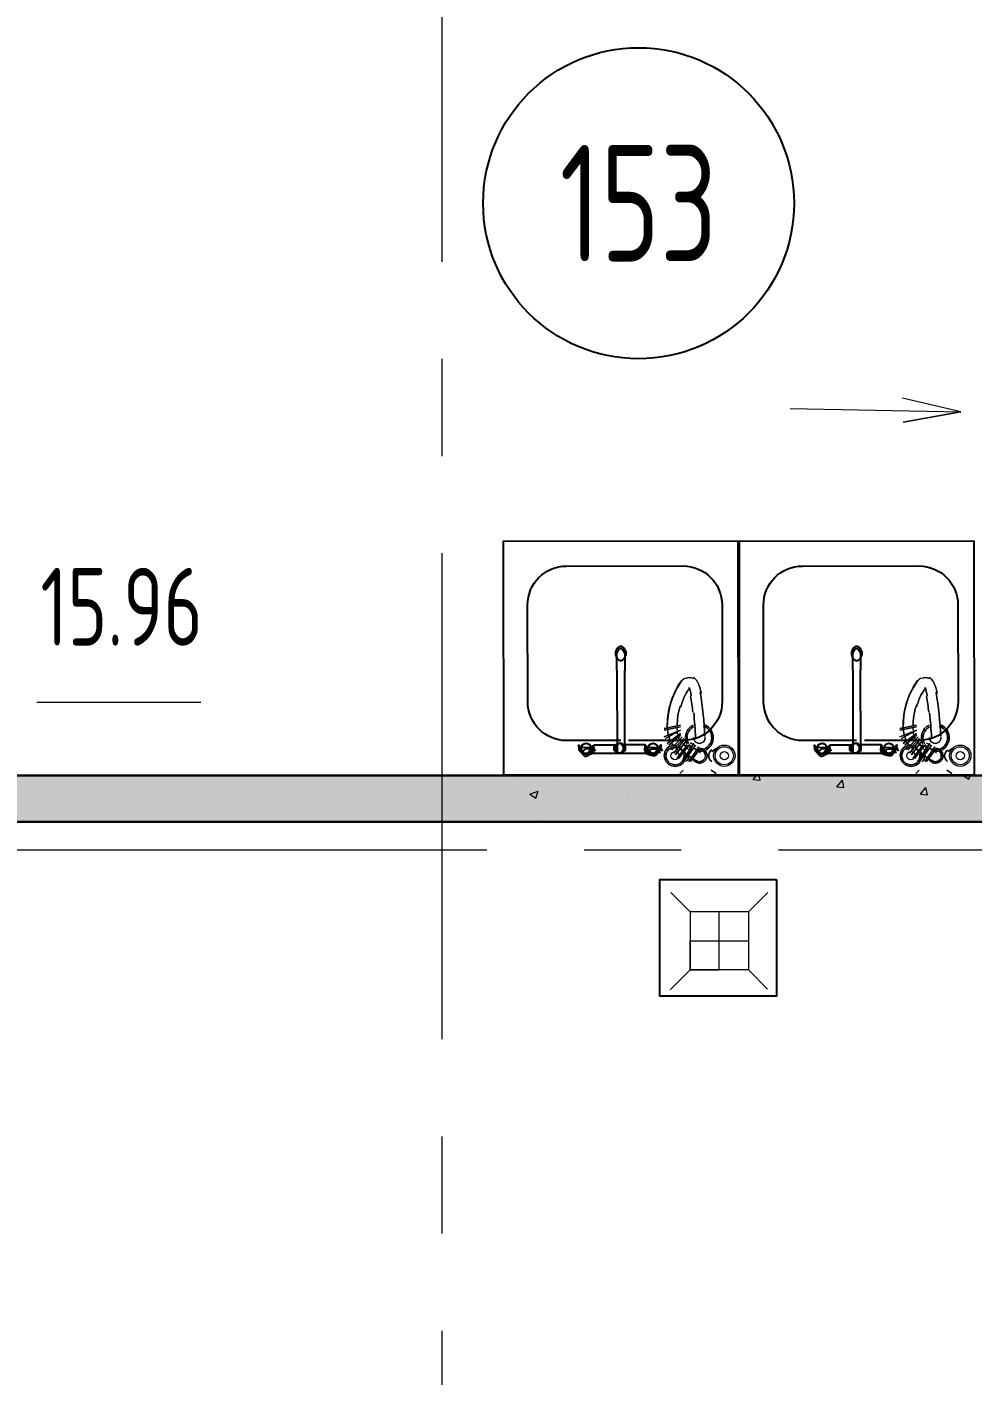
# Model space of a CAD drawing. Header units: millimetres. Extents: x -8689834 to 9419935, y 0 to 233063.
# Drawn here: x -216301 to -213869, y 114249 to 117717 of the extents above; entities that cross this region are included whole.
import ezdxf
from ezdxf import colors
from ezdxf.entities.mleader import LeaderData, LeaderLine
from ezdxf.enums import TextEntityAlignment as Align
from ezdxf.math import Vec2, Vec3

# ---------------------------------------------------------------- set-up
doc = ezdxf.new("R2010")
doc.units = ezdxf.units.MM
doc.header["$MEASUREMENT"] = 0
doc.linetypes.add('CENTER', pattern=[2, 1.25, -0.25, 0.25, -0.25])
doc.layers.get('0').update_dxf_attribs({"color": 250, "lineweight": 9})
for name, color, linetype, lineweight in [('АР_Маркер экспликации', 239, 'Continuous', 13), ('АР_Номер помещения', 1, 'Continuous', 25), ('АР_Оси', 195, 'Continuous', 9), ('АР_Отметки', 250, 'Continuous', 15), ('АР_Перегородки газоблок', 165, 'Continuous', 30), ('АР_Перегородки газоблок_Штрих', 165, 'Continuous', 5), ('АР_Помещения_площадь', 19, 'Continuous', 9), ('АР_тонкая линия', 250, 'Continuous', 0), ('ТХ_пищеблок', 30, 'Continuous', 20)]:
    doc.layers.add(name, color=color, linetype=linetype, lineweight=lineweight)
doc.layers.add('ТХ_ВК_оборуд.ТХ', color=250, linetype='Continuous')
doc.layers.add('ТХ_ВК_трапы', color=5, linetype='Continuous')
doc.styles.add('ISOCPEUR', font='isocpeur.ttf', dxfattribs={"width": 0.7})
doc.styles.get("Standard").update_dxf_attribs({"font": 'isocpeur.ttf', "width": 0.7})

# ---------------------------------------------------------------- blocks, each defined once
blk = doc.blocks.new('*U50')
at = {"layer": 'АР_Номер помещения', "color": 7}
blk.add_circle((2520.3, -1416.1), 400, dxfattribs=at)
at = {"layer": 'АР_Помещения_площадь', "color": 7}
blk.add_line((1394.2, -2700.6), (971.9, -2700.6), dxfattribs=at)
at = {"color": 7, "style": 'ISOCPEUR', "width": 0.7, "flags": 1}
blk.add_attdef('КАТЕГОРИЯ', (-499.2, -2092.2), '', height=250, dxfattribs=at)
at = {"layer": 'АР_Номер помещения', "color": 7, "style": 'ISOCPEUR', "width": 0.7}
blk.add_attdef('НОМЕР_ПОМЕЩЕНИЯ', text='', height=300, dxfattribs=at).set_placement((2520.3, -1416.1), align=Align.MIDDLE_CENTER)
at = {"layer": 'АР_Помещения_площадь', "color": 7, "lineweight": 30, "width": 0.7, "flags": 104}
blk.add_attdef('ИМЯ_ПОМЕЩЕНИЯ', text='', height=100, dxfattribs=at).set_placement((157.6, 1217.1), align=Align.MIDDLE_CENTER)
at = {"layer": 'АР_Помещения_площадь', "color": 7, "style": 'ISOCPEUR', "width": 0.7}
blk.add_attdef('ПЛОЩАДЬ_ПОМЕЩЕНИЯ', text='', height=200, dxfattribs=at).set_placement((1399.1, -2454.1), align=Align.MIDDLE_RIGHT)
blk = doc.blocks.new('Трап ТХ')
at = {"layer": 'ТХ_ВК_трапы', "color": 5, "lineweight": 0}
for p, q in [((305243.2, -196674.3), (305292.9, -196724.5)), ((305491.2, -196675.5), (305442.2, -196724.5)), ((305292.9, -196724.5), (305292.9, -196874.5)), ((305292.9, -196724.5), (305442.2, -196724.5)), ((305367.6, -196874.5), (305367.6, -196724.5)), ((305442.2, -196724.5), (305442.2, -196874.5)), ((305442.2, -196799.5), (305292.9, -196799.5)), ((305442.2, -196874.5), (305442.2, -196799.5)), ((305243.2, -196924.3), (305292.9, -196874.5)), ((305292.9, -196874.5), (305442.2, -196874.5)), ((305442.2, -196874.5), (305367.6, -196874.5)), ((305493.2, -196925.5), (305442.2, -196874.5))]:
    blk.add_line(p, q, dxfattribs=at)
blk = doc.blocks.new('A$C6f2de472')
at = {"layer": 'АР_тонкая линия', "ltscale": 100}
for p, q in [((54.6, -68.5), (54.6, -734.3)), ((54.6, -734.3), (9.6, -509.7)), ((9.6, -509.7), (54.6, -734.3)), ((54.6, -734.3), (103.6, -505.6))]:
    blk.add_line(p, q, dxfattribs=at)
blk = doc.blocks.new('_DotSmall')
at = {"color": 0, "linetype": 'ByBlock', "const_width": 0.5}
blk.add_lwpolyline([(-0.0625, 0, 1), (0.0625, 0, 1)], format="xyb", close=True, dxfattribs=at)

msp = doc.modelspace()

# ---------------------------------------------------------------- hatches: boundary and pattern name
at = {"layer": 'АР_Перегородки газоблок_Штрих', "ltscale": 100}
h = msp.add_hatch(dxfattribs=at)
h.set_pattern_fill('AR-CONC', color=256, scale=30)
h.set_pattern_definition([(50, (0, 0), (215.17805, -18.82564), [22.5, -247.5]), (355, (0, 0), (-41.6254, 225.65764), [18, -198]), (100.45144, (17.93, -1.57), (173.55265, 206.832), [19.12206, -210.34263]), (46.1842, (0, 60), (320.1724, -49.65578), [33.75, -371.25]), (96.63564, (26.68, 55.86), (280.3986, 292.23558), [28.6831, -315.51413]), (351.18416, (0, 60), (280.3986, 292.2356), [27, -297]), (21, (30, 45), (179.07212, -120.78567), [22.5, -247.5]), (326, (30, 45), (72.9946, 217.54501), [18, -198]), (71.45144, (44.92, 34.93), (252.06671, 96.75935), [19.12206, -210.34263]), (37.5, (0, 0), (3.647957, 99.868156), [0, -195.6, 0, -201, 0, -198.75]), (7.5, (0, 0), (78.92086, 118.323514), [0, -114.6, 0, -191.1, 0, -75.75]), (327.5, (-66.9, 0), (160.14673, -6.766462), [0, -75, 0, -234, 0, -310.5]), (317.5, (-96.9, 0), (174.95585, 30.031495), [0, -97.5, 0, -155.4, 0, -220.5])])
h.paths.add_polyline_path([(-212900.818, 116002.265), (-212785.354, 116002.265), (-212785.354, 116122.265), (-213020.818, 116122.265), (-213020.818, 115791.954), (-217983.915, 115791.924), (-217983.915, 115671.924), (-212900.818, 115671.954)])

# ---------------------------------------------------------------- linework, layer by layer
at = {"layer": 'АР_Оси', "linetype": 'CENTER', "ltscale": 1000}
for p, q in [((-215233.915, 134363.151), (-215233.915, 78630.803)), ((-224367.609, 115600.682), (-141189.207, 115600.682))]:
    msp.add_line(p, q, dxfattribs=at)
at = {"layer": 'АР_Перегородки газоблок', "ltscale": 100}
for p, q in [((-217983.915, 115791.924), (-213020.818, 115791.954)), ((-217983.914, 115671.924), (-212900.818, 115671.954))]:
    msp.add_line(p, q, dxfattribs=at)
at = {"layer": 'АР_Перегородки газоблок_Штрих', "color": 253, "linetype": 'Continuous', "ltscale": 100}
for p, q in [((-215039.838, 115780.537), (-215039.838, 115780.537)), ((-214964.736, 115790.425), (-214964.736, 115790.425)), ((-214936.983, 115775.994), (-214936.983, 115775.994)), ((-214515.187, 115770.187), (-214515.187, 115770.187)), ((-214448.086, 115783.412), (-214448.086, 115783.412)), ((-214432.686, 115781.373), (-214423.815, 115791.945)), ((-214432.686, 115781.373), (-214414.754, 115779.804)), ((-214414.752, 115779.807), (-214416.991, 115791.945)), ((-214287.284, 115771.68), (-214287.284, 115771.68)), ((-214217.508, 115762.547), (-214203.045, 115779.783)), ((-214199.574, 115760.981), (-214203.043, 115779.786)), ((-214173.664, 115786.638), (-214173.664, 115786.638)), ((-213971.303, 115791.609), (-213971.303, 115791.609)), ((-213892.371, 115791.948), (-213877.505, 115781.921)), ((-213877.502, 115781.921), (-213874.138, 115791.948)), ((-215006.772, 115743.28), (-214985.766, 115751.343)), ((-215006.772, 115743.28), (-214991.849, 115733.214)), ((-214991.847, 115733.214), (-214985.764, 115751.343)), ((-214755.434, 115741.714), (-214755.434, 115741.714)), ((-214690.143, 115740.155), (-214690.143, 115740.155)), ((-214603.902, 115760.919), (-214603.902, 115760.919)), ((-214551.851, 115736.849), (-214551.851, 115736.849)), ((-214362.386, 115761.792), (-214362.386, 115761.792)), ((-214217.508, 115762.547), (-214199.576, 115760.978)), ((-214002.33, 115743.722), (-213987.867, 115760.958)), ((-214002.33, 115743.722), (-213984.398, 115742.153)), ((-213990.355, 115746.366), (-213990.355, 115746.366)), ((-213984.396, 115742.155), (-213987.865, 115760.96)), ((-213875.746, 115755.294), (-213875.746, 115755.294)), ((-214050.702, 115725.263), (-214050.702, 115725.263)), ((-214990.604, 115678.909), (-214990.604, 115678.909))]:
    msp.add_line(p, q, dxfattribs=at)
at = {"layer": 'ТХ_ВК_оборуд.ТХ', "elevation": 171.074}
msp.add_lwpolyline([(-214372.416, 115523.893), (-214372.416, 115223.893), (-214672.416, 115223.893), (-214672.416, 115523.893)], close=True, dxfattribs=at)
at = {"layer": 'ТХ_пищеблок', "color": 132, "linetype": 'ByBlock', "lineweight": -2, "ltscale": 100}
for p, q in [((-214786.063, 116108.639, 0), (-214782.072, 116118.643, 0)), ((-214783.061, 116106.642, 0), (-214776.072, 116118.648, 0)), ((-214782.072, 116118.643, 0), (-214775.077, 116124.649, 0)), ((-214776.072, 116118.648, 0), (-214770.072, 116118.653, 0)), ((-214775.077, 116124.649, 0), (-214771.077, 116124.652, 0)), ((-214771.077, 116124.652, 0), (-214764.072, 116118.658, 0)), ((-214770.072, 116118.653, 0), (-214763.061, 116106.659, 0)), ((-214764.072, 116118.658, 0), (-214760.063, 116108.662, 0)), ((-214179.063, 116108.639, 0), (-214175.072, 116118.643, 0)), ((-214176.061, 116106.642, 0), (-214169.072, 116118.648, 0)), ((-214175.072, 116118.643, 0), (-214168.077, 116124.649, 0)), ((-214169.072, 116118.648, 0), (-214163.072, 116118.653, 0)), ((-214168.077, 116124.649, 0), (-214164.077, 116124.652, 0)), ((-214164.077, 116124.652, 0), (-214157.072, 116118.658, 0)), ((-214163.072, 116118.653, 0), (-214156.061, 116106.659, 0)), ((-214157.072, 116118.658, 0), (-214153.063, 116108.662, 0)), ((-214786.058, 116102.639, 0), (-214786.063, 116108.639, 0)), ((-214782.049, 116092.643, 0), (-214786.058, 116102.639, 0)), ((-214783.023, 116062.642, 0), (-214783.061, 116106.642, 0)), ((-214775.044, 116086.649, 0), (-214782.049, 116092.643, 0)), ((-214771.044, 116086.652, 0), (-214775.044, 116086.649, 0)), ((-214764.049, 116092.658, 0), (-214771.044, 116086.652, 0)), ((-214760.058, 116102.662, 0), (-214764.049, 116092.658, 0)), ((-214763.061, 116106.659, 0), (-214763.023, 116062.659, 0)), ((-214760.063, 116108.662, 0), (-214760.058, 116102.662, 0)), ((-214179.058, 116102.639, 0), (-214179.063, 116108.639, 0)), ((-214175.049, 116092.643, 0), (-214179.058, 116102.639, 0)), ((-214176.023, 116062.642, 0), (-214176.061, 116106.642, 0)), ((-214168.044, 116086.649, 0), (-214175.049, 116092.643, 0)), ((-214164.044, 116086.652, 0), (-214168.044, 116086.649, 0)), ((-214157.049, 116092.658, 0), (-214164.044, 116086.652, 0)), ((-214153.058, 116102.662, 0), (-214157.049, 116092.658, 0)), ((-214156.061, 116106.659, 0), (-214156.023, 116062.659, 0)), ((-214153.063, 116108.662, 0), (-214153.058, 116102.662, 0)), ((-214783.023, 116062.642, 0), (-214782.839, 115853.671, 0)), ((-214762.839, 115853.621, 0), (-214763.023, 116062.659, 0)), ((-214176.023, 116062.642, 0), (-214175.839, 115853.671, 0)), ((-214155.839, 115853.621, 0), (-214156.023, 116062.659, 0)), ((-214866.352, 115846.826, 0), (-214882.307, 115870.856, 0)), ((-214882.307, 115870.856, 0), (-214881.331, 115857.854, 0)), ((-214866.352, 115846.826, 0), (-214882.307, 115870.856, 0)), ((-214844.313, 115867.786, 0), (-214858.35, 115847.812, 0)), ((-214844.313, 115867.786, 0), (-214858.35, 115847.812, 0)), ((-214844.313, 115867.786, 0), (-214841.307, 115870.78, 0)), ((-214844.313, 115867.786, 0), (-214841.307, 115870.78, 0)), ((-214842.329, 115858.782, 0), (-214844.313, 115867.786, 0)), ((-214842.329, 115858.782, 0), (-214844.313, 115867.786, 0)), ((-214841.307, 115870.78, 0), (-214842.313, 115867.782, 0)), ((-214841.307, 115870.78, 0), (-214842.313, 115867.782, 0)), ((-214841.333, 115856.78, 0), (-214842.313, 115867.782, 0)), ((-214841.333, 115856.78, 0), (-214842.313, 115867.782, 0)), ((-214841.415, 115870.457, 0), (-214786.299, 115870.505, 0)), ((-214782.302, 115873.67, 0), (-214791.315, 115866.687, 0)), ((-214782.302, 115873.67, 0), (-214791.315, 115866.687, 0)), ((-214781.302, 115873.669, 0), (-214788.315, 115866.682, 0)), ((-214781.302, 115873.669, 0), (-214788.315, 115866.682, 0)), ((-214786.389, 115864.456, 0), (-214779.37, 115873.649, 0)), ((-214770.302, 115873.648, 0), (-214782.302, 115873.67, 0)), ((-214770.302, 115873.648, 0), (-214782.302, 115873.67, 0)), ((-214766.335, 115864.474, 0), (-214773.37, 115873.654, 0)), ((-214764.315, 115866.637, 0), (-214771.302, 115873.65, 0)), ((-214764.315, 115866.637, 0), (-214771.302, 115873.65, 0)), ((-214761.315, 115866.632, 0), (-214770.302, 115873.648, 0)), ((-214761.315, 115866.632, 0), (-214770.302, 115873.648, 0)), ((-214711.182, 115870.571, 0), (-214766.299, 115870.523, 0)), ((-214711.291, 115870.894, 0), (-214710.28, 115867.898, 0)), ((-214708.28, 115867.905, 0), (-214711.291, 115870.894, 0)), ((-214711.291, 115870.894, 0), (-214710.28, 115867.898, 0)), ((-214708.28, 115867.905, 0), (-214711.291, 115870.894, 0)), ((-214711.241, 115856.894, 0), (-214710.28, 115867.898, 0)), ((-214711.241, 115856.894, 0), (-214710.28, 115867.898, 0)), ((-214710.248, 115858.898, 0), (-214708.28, 115867.905, 0)), ((-214710.248, 115858.898, 0), (-214708.28, 115867.905, 0)), ((-214708.28, 115867.905, 0), (-214694.208, 115847.956, 0)), ((-214708.28, 115867.905, 0), (-214694.208, 115847.956, 0)), ((-214686.205, 115846.985, 0), (-214670.292, 115871.042, 0)), ((-214686.205, 115846.985, 0), (-214670.292, 115871.042, 0)), ((-214675.241, 115857.025, 0), (-214675.277, 115867.024, 0)), ((-214675.241, 115857.025, 0), (-214675.277, 115867.024, 0)), ((-214670.292, 115871.042, 0), (-214671.245, 115858.039, 0)), ((-214259.352, 115846.826, 0), (-214275.307, 115870.856, 0)), ((-214275.307, 115870.856, 0), (-214274.331, 115857.854, 0)), ((-214259.352, 115846.826, 0), (-214275.307, 115870.856, 0)), ((-214237.313, 115867.786, 0), (-214251.35, 115847.812, 0)), ((-214237.313, 115867.786, 0), (-214251.35, 115847.812, 0)), ((-214237.313, 115867.786, 0), (-214234.307, 115870.78, 0)), ((-214237.313, 115867.786, 0), (-214234.307, 115870.78, 0)), ((-214235.329, 115858.782, 0), (-214237.313, 115867.786, 0)), ((-214235.329, 115858.782, 0), (-214237.313, 115867.786, 0)), ((-214234.307, 115870.78, 0), (-214235.313, 115867.782, 0)), ((-214234.307, 115870.78, 0), (-214235.313, 115867.782, 0)), ((-214234.333, 115856.78, 0), (-214235.313, 115867.782, 0)), ((-214234.333, 115856.78, 0), (-214235.313, 115867.782, 0)), ((-214234.415, 115870.457, 0), (-214179.299, 115870.505, 0)), ((-214175.302, 115873.67, 0), (-214184.315, 115866.687, 0)), ((-214175.302, 115873.67, 0), (-214184.315, 115866.687, 0)), ((-214174.302, 115873.669, 0), (-214181.315, 115866.682, 0)), ((-214174.302, 115873.669, 0), (-214181.315, 115866.682, 0)), ((-214179.389, 115864.456, 0), (-214172.37, 115873.649, 0)), ((-214163.302, 115873.648, 0), (-214175.302, 115873.67, 0)), ((-214163.302, 115873.648, 0), (-214175.302, 115873.67, 0)), ((-214159.335, 115864.474, 0), (-214166.37, 115873.654, 0)), ((-214157.315, 115866.637, 0), (-214164.302, 115873.65, 0)), ((-214157.315, 115866.637, 0), (-214164.302, 115873.65, 0)), ((-214154.315, 115866.632, 0), (-214163.302, 115873.648, 0)), ((-214154.315, 115866.632, 0), (-214163.302, 115873.648, 0)), ((-214104.182, 115870.571, 0), (-214159.299, 115870.523, 0)), ((-214104.291, 115870.894, 0), (-214103.28, 115867.898, 0)), ((-214101.28, 115867.905, 0), (-214104.291, 115870.894, 0)), ((-214104.291, 115870.894, 0), (-214103.28, 115867.898, 0)), ((-214101.28, 115867.905, 0), (-214104.291, 115870.894, 0)), ((-214104.241, 115856.894, 0), (-214103.28, 115867.898, 0)), ((-214104.241, 115856.894, 0), (-214103.28, 115867.898, 0)), ((-214103.248, 115858.898, 0), (-214101.28, 115867.905, 0)), ((-214103.248, 115858.898, 0), (-214101.28, 115867.905, 0)), ((-214101.28, 115867.905, 0), (-214087.208, 115847.956, 0)), ((-214101.28, 115867.905, 0), (-214087.208, 115847.956, 0)), ((-214079.205, 115846.985, 0), (-214063.292, 115871.042, 0)), ((-214079.205, 115846.985, 0), (-214063.292, 115871.042, 0)), ((-214068.241, 115857.025, 0), (-214068.277, 115867.024, 0)), ((-214068.241, 115857.025, 0), (-214068.277, 115867.024, 0)), ((-214063.292, 115871.042, 0), (-214064.245, 115858.039, 0)), ((-214870.355, 115844.834, 0), (-214881.331, 115857.854, 0)), ((-214870.355, 115844.834, 0), (-214881.331, 115857.854, 0)), ((-214875.83, 115862.949, 0), (-214878.847, 115853.954, 0)), ((-214875.83, 115862.949, 0), (-214878.847, 115853.954, 0)), ((-214877.333, 115856.847, 0), (-214877.315, 115866.847, 0)), ((-214877.333, 115856.847, 0), (-214877.315, 115866.847, 0)), ((-214877.333, 115856.847, 0), (-214867.35, 115847.828, 0)), ((-214877.333, 115856.847, 0), (-214867.35, 115847.828, 0)), ((-214845.828, 115863.893, 0), (-214875.83, 115862.949, 0)), ((-214845.828, 115863.893, 0), (-214875.83, 115862.949, 0)), ((-214863.836, 115859.926, 0), (-214873.854, 115849.945, 0)), ((-214863.836, 115859.926, 0), (-214873.854, 115849.945, 0)), ((-214870.355, 115844.834, 0), (-214868.35, 115847.83, 0)), ((-214870.355, 115844.834, 0), (-214868.35, 115847.83, 0)), ((-214870.355, 115844.834, 0), (-214865.363, 115840.825, 0)), ((-214870.355, 115844.834, 0), (-214865.363, 115840.825, 0)), ((-214868.35, 115847.83, 0), (-214866.352, 115846.826, 0)), ((-214868.35, 115847.83, 0), (-214866.352, 115846.826, 0)), ((-214867.35, 115847.828, 0), (-214855.35, 115847.806, 0)), ((-214867.35, 115847.828, 0), (-214855.35, 115847.806, 0)), ((-214859.354, 115845.813, 0), (-214866.352, 115846.826, 0)), ((-214859.354, 115845.813, 0), (-214866.352, 115846.826, 0)), ((-214865.363, 115840.825, 0), (-214856.357, 115843.808, 0)), ((-214865.363, 115840.825, 0), (-214856.357, 115843.808, 0)), ((-214851.836, 115859.904, 0), (-214863.836, 115859.926, 0)), ((-214851.836, 115859.904, 0), (-214863.836, 115859.926, 0)), ((-214859.354, 115845.813, 0), (-214858.35, 115847.812, 0)), ((-214859.354, 115845.813, 0), (-214858.35, 115847.812, 0)), ((-214858.35, 115847.812, 0), (-214847.346, 115849.791, 0)), ((-214858.35, 115847.812, 0), (-214847.346, 115849.791, 0)), ((-214845.35, 115847.787, 0), (-214856.357, 115843.808, 0)), ((-214845.35, 115847.787, 0), (-214856.357, 115843.808, 0)), ((-214855.35, 115847.806, 0), (-214845.333, 115856.787, 0)), ((-214855.35, 115847.806, 0), (-214845.333, 115856.787, 0)), ((-214841.854, 115849.885, 0), (-214851.836, 115859.904, 0)), ((-214841.854, 115849.885, 0), (-214851.836, 115859.904, 0)), ((-214847.346, 115849.791, 0), (-214842.329, 115858.782, 0)), ((-214847.346, 115849.791, 0), (-214842.329, 115858.782, 0)), ((-214837.847, 115853.878, 0), (-214845.828, 115863.893, 0)), ((-214837.847, 115853.878, 0), (-214845.828, 115863.893, 0)), ((-214845.35, 115847.787, 0), (-214841.333, 115856.78, 0)), ((-214845.35, 115847.787, 0), (-214841.333, 115856.78, 0)), ((-214707.208, 115847.909, 0), (-214845.35, 115847.787, 0)), ((-214845.333, 115856.787, 0), (-214845.315, 115866.787, 0)), ((-214845.333, 115856.787, 0), (-214845.315, 115866.787, 0)), ((-214791.315, 115866.687, 0), (-214791.333, 115856.687, 0)), ((-214791.315, 115866.687, 0), (-214791.333, 115856.687, 0)), ((-214791.333, 115856.687, 0), (-214782.346, 115849.671, 0)), ((-214791.333, 115856.687, 0), (-214782.346, 115849.671, 0)), ((-214788.315, 115866.682, 0), (-214788.335, 115855.682, 0)), ((-214788.315, 115866.682, 0), (-214788.335, 115855.682, 0)), ((-214788.335, 115855.682, 0), (-214781.348, 115848.669, 0)), ((-214788.335, 115855.682, 0), (-214781.348, 115848.669, 0)), ((-214786.384, 115858.623, 0), (-214786.389, 115864.456, 0)), ((-214786.33, 115858.678, 0), (-214779.348, 115848.665, 0)), ((-214786.33, 115858.678, 0), (-214779.348, 115848.665, 0)), ((-214782.346, 115849.671, 0), (-214770.346, 115849.648, 0)), ((-214782.346, 115849.671, 0), (-214770.346, 115849.648, 0)), ((-214781.348, 115848.669, 0), (-214771.348, 115848.65, 0)), ((-214781.348, 115848.669, 0), (-214771.348, 115848.65, 0)), ((-214773.348, 115848.654, 0), (-214766.33, 115858.641, 0)), ((-214773.348, 115848.654, 0), (-214766.33, 115858.641, 0)), ((-214771.348, 115848.65, 0), (-214764.335, 115855.637, 0)), ((-214771.348, 115848.65, 0), (-214764.335, 115855.637, 0)), ((-214770.346, 115849.648, 0), (-214761.333, 115856.632, 0)), ((-214770.346, 115849.648, 0), (-214761.333, 115856.632, 0)), ((-214766.33, 115858.641, 0), (-214766.335, 115864.474, 0)), ((-214764.335, 115855.637, 0), (-214764.315, 115866.637, 0)), ((-214764.335, 115855.637, 0), (-214764.315, 115866.637, 0)), ((-214761.333, 115856.632, 0), (-214761.315, 115866.632, 0)), ((-214761.333, 115856.632, 0), (-214761.315, 115866.632, 0)), ((-214707.208, 115847.909, 0), (-214711.241, 115856.894, 0)), ((-214707.208, 115847.909, 0), (-214711.241, 115856.894, 0)), ((-214705.215, 115849.916, 0), (-214710.248, 115858.898, 0)), ((-214705.215, 115849.916, 0), (-214710.248, 115858.898, 0)), ((-214707.831, 115853.992, 0), (-214699.867, 115864.021, 0)), ((-214707.831, 115853.992, 0), (-214699.867, 115864.021, 0)), ((-214707.241, 115856.909, 0), (-214707.277, 115866.909, 0)), ((-214707.241, 115856.909, 0), (-214707.277, 115866.909, 0)), ((-214697.208, 115847.945, 0), (-214707.241, 115856.909, 0)), ((-214697.208, 115847.945, 0), (-214707.241, 115856.909, 0)), ((-214707.208, 115847.909, 0), (-214696.194, 115843.949, 0)), ((-214707.208, 115847.909, 0), (-214696.194, 115843.949, 0)), ((-214694.208, 115847.956, 0), (-214705.215, 115849.916, 0)), ((-214694.208, 115847.956, 0), (-214705.215, 115849.916, 0)), ((-214703.817, 115850.007, 0), (-214693.853, 115860.043, 0)), ((-214703.817, 115850.007, 0), (-214693.853, 115860.043, 0)), ((-214699.867, 115864.021, 0), (-214669.864, 115863.13, 0)), ((-214699.867, 115864.021, 0), (-214669.864, 115863.13, 0)), ((-214685.208, 115847.988, 0), (-214697.208, 115847.945, 0)), ((-214685.208, 115847.988, 0), (-214697.208, 115847.945, 0)), ((-214687.183, 115840.981, 0), (-214696.194, 115843.949, 0)), ((-214687.183, 115840.981, 0), (-214696.194, 115843.949, 0)), ((-214693.201, 115845.96, 0), (-214694.208, 115847.956, 0)), ((-214693.201, 115845.96, 0), (-214694.208, 115847.956, 0)), ((-214693.853, 115860.043, 0), (-214681.853, 115860.086, 0)), ((-214693.853, 115860.043, 0), (-214681.853, 115860.086, 0)), ((-214693.201, 115845.96, 0), (-214686.205, 115846.985, 0)), ((-214693.201, 115845.96, 0), (-214686.205, 115846.985, 0)), ((-214682.197, 115844.999, 0), (-214687.183, 115840.981, 0)), ((-214682.197, 115844.999, 0), (-214687.183, 115840.981, 0)), ((-214684.208, 115847.992, 0), (-214686.205, 115846.985, 0)), ((-214684.208, 115847.992, 0), (-214686.205, 115846.985, 0)), ((-214675.241, 115857.025, 0), (-214685.208, 115847.988, 0)), ((-214675.241, 115857.025, 0), (-214685.208, 115847.988, 0)), ((-214682.197, 115844.999, 0), (-214684.208, 115847.992, 0)), ((-214682.197, 115844.999, 0), (-214684.208, 115847.992, 0)), ((-214682.197, 115844.999, 0), (-214671.245, 115858.039, 0)), ((-214682.197, 115844.999, 0), (-214671.245, 115858.039, 0)), ((-214681.853, 115860.086, 0), (-214671.817, 115850.123, 0)), ((-214681.853, 115860.086, 0), (-214671.817, 115850.123, 0)), ((-214669.864, 115863.13, 0), (-214666.831, 115854.141, 0)), ((-214669.864, 115863.13, 0), (-214666.831, 115854.141, 0)), ((-214263.355, 115844.834, 0), (-214274.331, 115857.854, 0)), ((-214263.355, 115844.834, 0), (-214274.331, 115857.854, 0)), ((-214268.83, 115862.949, 0), (-214271.847, 115853.954, 0)), ((-214268.83, 115862.949, 0), (-214271.847, 115853.954, 0)), ((-214270.333, 115856.847, 0), (-214270.315, 115866.847, 0)), ((-214270.333, 115856.847, 0), (-214270.315, 115866.847, 0)), ((-214270.333, 115856.847, 0), (-214260.35, 115847.828, 0)), ((-214270.333, 115856.847, 0), (-214260.35, 115847.828, 0)), ((-214238.828, 115863.893, 0), (-214268.83, 115862.949, 0)), ((-214238.828, 115863.893, 0), (-214268.83, 115862.949, 0)), ((-214256.836, 115859.926, 0), (-214266.854, 115849.945, 0)), ((-214256.836, 115859.926, 0), (-214266.854, 115849.945, 0)), ((-214263.355, 115844.834, 0), (-214261.35, 115847.83, 0)), ((-214263.355, 115844.834, 0), (-214261.35, 115847.83, 0)), ((-214263.355, 115844.834, 0), (-214258.363, 115840.825, 0)), ((-214263.355, 115844.834, 0), (-214258.363, 115840.825, 0)), ((-214261.35, 115847.83, 0), (-214259.352, 115846.826, 0)), ((-214261.35, 115847.83, 0), (-214259.352, 115846.826, 0)), ((-214260.35, 115847.828, 0), (-214248.35, 115847.806, 0)), ((-214260.35, 115847.828, 0), (-214248.35, 115847.806, 0)), ((-214252.354, 115845.813, 0), (-214259.352, 115846.826, 0)), ((-214252.354, 115845.813, 0), (-214259.352, 115846.826, 0)), ((-214258.363, 115840.825, 0), (-214249.357, 115843.808, 0)), ((-214258.363, 115840.825, 0), (-214249.357, 115843.808, 0)), ((-214244.836, 115859.904, 0), (-214256.836, 115859.926, 0)), ((-214244.836, 115859.904, 0), (-214256.836, 115859.926, 0)), ((-214252.354, 115845.813, 0), (-214251.35, 115847.812, 0)), ((-214252.354, 115845.813, 0), (-214251.35, 115847.812, 0)), ((-214251.35, 115847.812, 0), (-214240.346, 115849.791, 0)), ((-214251.35, 115847.812, 0), (-214240.346, 115849.791, 0)), ((-214238.35, 115847.787, 0), (-214249.357, 115843.808, 0)), ((-214238.35, 115847.787, 0), (-214249.357, 115843.808, 0)), ((-214248.35, 115847.806, 0), (-214238.333, 115856.787, 0)), ((-214248.35, 115847.806, 0), (-214238.333, 115856.787, 0)), ((-214234.854, 115849.885, 0), (-214244.836, 115859.904, 0)), ((-214234.854, 115849.885, 0), (-214244.836, 115859.904, 0)), ((-214240.346, 115849.791, 0), (-214235.329, 115858.782, 0)), ((-214240.346, 115849.791, 0), (-214235.329, 115858.782, 0)), ((-214230.847, 115853.878, 0), (-214238.828, 115863.893, 0)), ((-214230.847, 115853.878, 0), (-214238.828, 115863.893, 0)), ((-214238.35, 115847.787, 0), (-214234.333, 115856.78, 0)), ((-214238.35, 115847.787, 0), (-214234.333, 115856.78, 0)), ((-214100.208, 115847.909, 0), (-214238.35, 115847.787, 0)), ((-214238.333, 115856.787, 0), (-214238.315, 115866.787, 0)), ((-214238.333, 115856.787, 0), (-214238.315, 115866.787, 0)), ((-214184.315, 115866.687, 0), (-214184.333, 115856.687, 0)), ((-214184.315, 115866.687, 0), (-214184.333, 115856.687, 0)), ((-214184.333, 115856.687, 0), (-214175.346, 115849.671, 0)), ((-214184.333, 115856.687, 0), (-214175.346, 115849.671, 0)), ((-214181.315, 115866.682, 0), (-214181.335, 115855.682, 0)), ((-214181.315, 115866.682, 0), (-214181.335, 115855.682, 0)), ((-214181.335, 115855.682, 0), (-214174.348, 115848.669, 0)), ((-214181.335, 115855.682, 0), (-214174.348, 115848.669, 0)), ((-214179.384, 115858.623, 0), (-214179.389, 115864.456, 0)), ((-214179.33, 115858.678, 0), (-214172.348, 115848.665, 0)), ((-214179.33, 115858.678, 0), (-214172.348, 115848.665, 0)), ((-214175.346, 115849.671, 0), (-214163.346, 115849.648, 0)), ((-214175.346, 115849.671, 0), (-214163.346, 115849.648, 0)), ((-214174.348, 115848.669, 0), (-214164.348, 115848.65, 0)), ((-214174.348, 115848.669, 0), (-214164.348, 115848.65, 0)), ((-214166.348, 115848.654, 0), (-214159.33, 115858.641, 0)), ((-214166.348, 115848.654, 0), (-214159.33, 115858.641, 0)), ((-214164.348, 115848.65, 0), (-214157.335, 115855.637, 0)), ((-214164.348, 115848.65, 0), (-214157.335, 115855.637, 0)), ((-214163.346, 115849.648, 0), (-214154.333, 115856.632, 0)), ((-214163.346, 115849.648, 0), (-214154.333, 115856.632, 0)), ((-214159.33, 115858.641, 0), (-214159.335, 115864.474, 0)), ((-214157.335, 115855.637, 0), (-214157.315, 115866.637, 0)), ((-214157.335, 115855.637, 0), (-214157.315, 115866.637, 0)), ((-214154.333, 115856.632, 0), (-214154.315, 115866.632, 0)), ((-214154.333, 115856.632, 0), (-214154.315, 115866.632, 0)), ((-214100.208, 115847.909, 0), (-214104.241, 115856.894, 0)), ((-214100.208, 115847.909, 0), (-214104.241, 115856.894, 0)), ((-214098.215, 115849.916, 0), (-214103.248, 115858.898, 0)), ((-214098.215, 115849.916, 0), (-214103.248, 115858.898, 0)), ((-214100.831, 115853.992, 0), (-214092.867, 115864.021, 0)), ((-214100.831, 115853.992, 0), (-214092.867, 115864.021, 0)), ((-214100.241, 115856.909, 0), (-214100.277, 115866.909, 0)), ((-214100.241, 115856.909, 0), (-214100.277, 115866.909, 0)), ((-214090.208, 115847.945, 0), (-214100.241, 115856.909, 0)), ((-214090.208, 115847.945, 0), (-214100.241, 115856.909, 0)), ((-214100.208, 115847.909, 0), (-214089.194, 115843.949, 0)), ((-214100.208, 115847.909, 0), (-214089.194, 115843.949, 0)), ((-214087.208, 115847.956, 0), (-214098.215, 115849.916, 0)), ((-214087.208, 115847.956, 0), (-214098.215, 115849.916, 0)), ((-214096.817, 115850.007, 0), (-214086.853, 115860.043, 0)), ((-214096.817, 115850.007, 0), (-214086.853, 115860.043, 0)), ((-214092.867, 115864.021, 0), (-214062.864, 115863.13, 0)), ((-214092.867, 115864.021, 0), (-214062.864, 115863.13, 0)), ((-214078.208, 115847.988, 0), (-214090.208, 115847.945, 0)), ((-214078.208, 115847.988, 0), (-214090.208, 115847.945, 0)), ((-214080.183, 115840.981, 0), (-214089.194, 115843.949, 0)), ((-214080.183, 115840.981, 0), (-214089.194, 115843.949, 0)), ((-214086.201, 115845.96, 0), (-214087.208, 115847.956, 0)), ((-214086.201, 115845.96, 0), (-214087.208, 115847.956, 0)), ((-214086.853, 115860.043, 0), (-214074.853, 115860.086, 0)), ((-214086.853, 115860.043, 0), (-214074.853, 115860.086, 0)), ((-214086.201, 115845.96, 0), (-214079.205, 115846.985, 0)), ((-214086.201, 115845.96, 0), (-214079.205, 115846.985, 0)), ((-214075.197, 115844.999, 0), (-214080.183, 115840.981, 0)), ((-214075.197, 115844.999, 0), (-214080.183, 115840.981, 0)), ((-214077.208, 115847.992, 0), (-214079.205, 115846.985, 0)), ((-214077.208, 115847.992, 0), (-214079.205, 115846.985, 0)), ((-214068.241, 115857.025, 0), (-214078.208, 115847.988, 0)), ((-214068.241, 115857.025, 0), (-214078.208, 115847.988, 0)), ((-214075.197, 115844.999, 0), (-214077.208, 115847.992, 0)), ((-214075.197, 115844.999, 0), (-214077.208, 115847.992, 0)), ((-214075.197, 115844.999, 0), (-214064.245, 115858.039, 0)), ((-214075.197, 115844.999, 0), (-214064.245, 115858.039, 0)), ((-214074.853, 115860.086, 0), (-214064.817, 115850.123, 0)), ((-214074.853, 115860.086, 0), (-214064.817, 115850.123, 0)), ((-214062.864, 115863.13, 0), (-214059.831, 115854.141, 0)), ((-214062.864, 115863.13, 0), (-214059.831, 115854.141, 0))]:
    msp.add_line(p, q, dxfattribs=at)
at = {"layer": 'ТХ_пищеблок', "color": 132, "linetype": 'ByBlock', "lineweight": -2, "ltscale": 100, "elevation": 0}
for points in [[(-215075.293, 115793.561), (-214470.293, 115794.093), (-214470.821, 116394.092), (-215075.821, 116393.561), (-215075.293, 115793.561)], [(-214468.293, 115793.561), (-213863.293, 115794.093), (-213863.821, 116394.092), (-214468.821, 116393.561), (-214468.293, 115793.561)]]:
    msp.add_lwpolyline(points, dxfattribs=at)
for points in [[(-214773.373, 115881.555), (-214912.57, 115881.432, -0.41421356), (-215012.658, 115981.344), (-215012.877, 116230.162, -0.41421356), (-214912.965, 116330.25), (-214612.712, 116330.514, -0.41421356), (-214512.624, 116230.602), (-214512.405, 115981.784, -0.41421356), (-214612.317, 115881.696), (-214753.373, 115881.572)], [(-214166.373, 115881.555), (-214305.57, 115881.432, -0.41421356), (-214405.658, 115981.344), (-214405.877, 116230.162, -0.41421356), (-214305.965, 116330.25), (-214005.712, 116330.514, -0.41421356), (-213905.624, 116230.602), (-213905.405, 115981.784, -0.41421356), (-214005.317, 115881.696), (-214146.373, 115881.572)]]:
    msp.add_lwpolyline(points, format="xyb", dxfattribs=at)
at = {"layer": 'ТХ_пищеблок', "color": 132, "lineweight": 0, "elevation": 0}
for points in [[(-214619.724, 116032.032, -0.09840242), (-214607.902, 116042.335, 0.09840242), (-214619.173, 116030.938, 0.15388515), (-214653.462, 115915.063, -0.15388515), (-214619.724, 116032.032)], [(-214012.724, 116032.032, -0.09840242), (-214000.902, 116042.335, 0.09840242), (-214012.173, 116030.938, 0.15388515), (-214046.462, 115915.063, -0.15388515), (-214012.724, 116032.032)], [(-214579.598, 115829.697, -0.01635872), (-214599.218, 115842.653, 0.01635872), (-214578.248, 115829.981, 1.00010927), (-214562.187, 115854.856, -1.00010927), (-214579.598, 115829.697)], [(-213972.598, 115829.697, -0.01635872), (-213992.218, 115842.653, 0.01635872), (-213971.248, 115829.981, 1.00010927), (-213955.187, 115854.856, -1.00010927), (-213972.598, 115829.697)]]:
    msp.add_lwpolyline(points, format="xyb", dxfattribs=at)
for points in [[(-214586.969, 116040.942, 0.2632025), (-214605.717, 116040.976, -0.2632025)], [(-214576.647, 116033.661, 0.12844582), (-214586.303, 116043.647, -0.12844582)], [(-213979.969, 116040.942, 0.2632025), (-213998.717, 116040.976, -0.2632025)], [(-213969.647, 116033.661, 0.12844582), (-213979.303, 116043.647, -0.12844582)], [(-214598.105, 116014.126, 0.08656164), (-214619.045, 115968.544, -0.08656164)], [(-214591.647, 115996.833, 0.04864184), (-214597.402, 116017.837, -0.04864184)], [(-214566.159, 116003.615, 0.07679291), (-214575.933, 116032.328, -0.07679291)], [(-214557.042, 115891.512, 0.03015253), (-214568.852, 116005.91, -0.03015253)], [(-213991.105, 116014.126, 0.08656164), (-214012.045, 115968.544, -0.08656164)], [(-213984.647, 115996.833, 0.04864184), (-213990.402, 116017.837, -0.04864184)], [(-213959.159, 116003.615, 0.07679291), (-213968.933, 116032.328, -0.07679291)], [(-213950.042, 115891.512, 0.03015253), (-213961.852, 116005.91, -0.03015253)], [(-214587.809, 115954.256, 0.02168797), (-214593.453, 115995.946, -0.02168797)], [(-213980.809, 115954.256, 0.02168797), (-213986.453, 115995.946, -0.02168797)], [(-214620.552, 115969.563, 0.07349664), (-214628.109, 115918.793, -0.07349664)], [(-214580.583, 115888.989, 0.00853105), (-214585.437, 115952.596, -0.00853105)], [(-214013.552, 115969.563, 0.07349664), (-214021.109, 115918.793, -0.07349664)], [(-213973.583, 115888.989, 0.00853105), (-213978.437, 115952.596, -0.00853105)], [(-214653.329, 115913.107, 0.04370781), (-214650.993, 115897.426, -0.04370781)], [(-214587.028, 115921.179, 0.42310274), (-214602.675, 115872.009, -0.42310274)], [(-214585.82, 115917.043, 0.41377937), (-214599.065, 115874.202, -0.41377937)], [(-214587.857, 115862.11, 1.10870739), (-214559.974, 115918.767, -1.10870739)], [(-214576.959, 115853.523, 0.92184374), (-214559.35, 115923.008, -0.92184374)], [(-214046.329, 115913.107, 0.04370781), (-214043.993, 115897.426, -0.04370781)], [(-213980.028, 115921.179, 0.42310274), (-213995.675, 115872.009, -0.42310274)], [(-213978.82, 115917.043, 0.41377937), (-213992.065, 115874.202, -0.41377937)], [(-213980.857, 115862.11, 1.10870739), (-213952.974, 115918.767, -1.10870739)], [(-213969.959, 115853.523, 0.92184374), (-213952.35, 115923.008, -0.92184374)], [(-214632.537, 115869.902, 3.34951428), (-214608.028, 115852.333, -3.34951428)], [(-214650.026, 115893.723, 0.0388219), (-214645.151, 115880.551, -0.0388219)], [(-214643.454, 115877.061, 0.03044554), (-214637.86, 115867.617, -0.03044554)], [(-214627.613, 115871.493, 0.02007072), (-214620.458, 115864.419, -0.02007072)], [(-214600.417, 115868.317, 0.07123573), (-214593.425, 115860.882, -0.07123573)], [(-214597.331, 115871.295, 0.07580068), (-214590.871, 115864.255, -0.07580068)], [(-214593.66, 115875.487, 0.07149662), (-214584.298, 115871.301, -0.07149662)], [(-214585.797, 115888.989, 1.00004927), (-214556.178, 115888.989, -1.00004927)], [(-214025.537, 115869.902, 3.34951428), (-214001.028, 115852.333, -3.34951428)], [(-214043.026, 115893.723, 0.0388219), (-214038.151, 115880.551, -0.0388219)], [(-214036.454, 115877.061, 0.03044554), (-214030.86, 115867.617, -0.03044554)], [(-214020.613, 115871.493, 0.02007072), (-214013.458, 115864.419, -0.02007072)], [(-213993.417, 115868.317, 0.07123573), (-213986.425, 115860.882, -0.07123573)], [(-213990.331, 115871.295, 0.07580068), (-213983.871, 115864.255, -0.07580068)], [(-213986.66, 115875.487, 0.07149662), (-213977.298, 115871.301, -0.07149662)], [(-213978.797, 115888.989, 1.00004927), (-213949.178, 115888.989, -1.00004927)], [(-214636.242, 115865.554, 2.57340025), (-214610.868, 115847.013, -2.57340025)], [(-214633.277, 115865.562, 0.02104874), (-214626.684, 115857.387, -0.02104874)], [(-214621.438, 115862.212, 0.12112211), (-214632.006, 115865.635, -0.12112211)], [(-214620.409, 115858.89, 0.00686651), (-214612.988, 115852.915, -0.00686651)], [(-214612.314, 115851.637, 0.11157132), (-214618.346, 115859.924, -0.11157132)], [(-214609.979, 115850.584, 0.00687827), (-214602.282, 115844.851, -0.00687827)], [(-214605.407, 115827.137, 0.23260256), (-214597.72, 115842.082, -0.23260256)], [(-214589.152, 115840.426, 0.03991135), (-214588.598, 115837.455, -0.03991135)], [(-214588.014, 115835.656, 1.87914847), (-214569.798, 115861.451, -1.87914847)], [(-214587.101, 115833.623, 1.63957321), (-214567.569, 115861.289, -1.63957321)], [(-214539.257, 115857.709, 0.50296208), (-214539.257, 115827.145, -0.50296208)], [(-214029.242, 115865.554, 2.57340025), (-214003.868, 115847.013, -2.57340025)], [(-214026.277, 115865.562, 0.02104874), (-214019.684, 115857.387, -0.02104874)], [(-214014.438, 115862.212, 0.12112211), (-214025.006, 115865.635, -0.12112211)], [(-214013.409, 115858.89, 0.00686651), (-214005.988, 115852.915, -0.00686651)], [(-214005.314, 115851.637, 0.11157132), (-214011.346, 115859.924, -0.11157132)], [(-214002.979, 115850.584, 0.00687827), (-213995.282, 115844.851, -0.00687827)], [(-213998.407, 115827.137, 0.23260256), (-213990.72, 115842.082, -0.23260256)], [(-213982.152, 115840.426, 0.03991135), (-213981.598, 115837.455, -0.03991135)], [(-213981.014, 115835.656, 1.87914847), (-213962.798, 115861.451, -1.87914847)], [(-213980.101, 115833.623, 1.63957321), (-213960.569, 115861.289, -1.63957321)], [(-213932.257, 115857.709, 0.50296208), (-213932.257, 115827.145, -0.50296208)]]:
    msp.add_lwpolyline(points, format="xyb", close=True, dxfattribs=at)
for points in [[(-214619.646, 115920.723), (-214661.958, 115912.26)], [(-214661.958, 115908.029), (-214619.646, 115916.492)], [(-214619.646, 115908.029), (-214661.958, 115891.104), (-214619.646, 115908.029), (-214657.727, 115886.873)], [(-214628.108, 115912.26), (-214628.108, 115908.029)], [(-214628.108, 115903.798), (-214628.108, 115899.567), (-214623.877, 115895.336), (-214628.108, 115899.567)], [(-214012.646, 115920.723), (-214054.958, 115912.26)], [(-214054.958, 115908.029), (-214012.646, 115916.492)], [(-214012.646, 115908.029), (-214054.958, 115891.104), (-214012.646, 115908.029), (-214050.727, 115886.873)], [(-214021.108, 115912.26), (-214021.108, 115908.029)], [(-214021.108, 115903.798), (-214021.108, 115899.567), (-214016.877, 115895.336), (-214021.108, 115899.567)], [(-214619.646, 115899.567), (-214653.495, 115874.18)], [(-214649.264, 115869.949), (-214619.646, 115895.336)], [(-214615.415, 115891.104), (-214645.033, 115857.255)], [(-214640.802, 115857.255), (-214611.183, 115886.873)], [(-214611.183, 115882.642), (-214636.571, 115848.793)], [(-214632.339, 115844.561), (-214606.952, 115878.411)], [(-214602.721, 115869.949), (-214628.108, 115836.099)], [(-214623.877, 115891.104), (-214623.877, 115886.873), (-214619.646, 115882.642), (-214615.415, 115878.411), (-214615.415, 115874.18), (-214615.415, 115878.411), (-214619.646, 115882.642), (-214623.877, 115886.873)], [(-214623.877, 115836.099), (-214598.49, 115869.949)], [(-214611.183, 115869.949), (-214606.952, 115869.949), (-214606.952, 115865.717), (-214606.952, 115869.949)], [(-214585.025, 115874.157), (-214610.412, 115836.076)], [(-214606.181, 115836.076), (-214580.794, 115869.926)], [(-214597.719, 115869.926), (-214589.257, 115865.694)], [(-214012.646, 115899.567), (-214046.495, 115874.18)], [(-214042.264, 115869.949), (-214012.646, 115895.336)], [(-214008.415, 115891.104), (-214038.033, 115857.255)], [(-214033.802, 115857.255), (-214004.183, 115886.873)], [(-214004.183, 115882.642), (-214029.571, 115848.793)], [(-214025.339, 115844.561), (-213999.952, 115878.411)], [(-213995.721, 115869.949), (-214021.108, 115836.099)], [(-214016.877, 115891.104), (-214016.877, 115886.873), (-214012.646, 115882.642), (-214008.415, 115878.411), (-214008.415, 115874.18), (-214008.415, 115878.411), (-214012.646, 115882.642), (-214016.877, 115886.873)], [(-214016.877, 115836.099), (-213991.49, 115869.949)], [(-214004.183, 115869.949), (-213999.952, 115869.949), (-213999.952, 115865.717), (-213999.952, 115869.949)], [(-213978.025, 115874.157), (-214003.412, 115836.076)], [(-213999.181, 115836.076), (-213973.794, 115869.926)], [(-213990.719, 115869.926), (-213982.257, 115865.694)], [(-214590.028, 115861.486), (-214615.415, 115827.637)], [(-214611.183, 115827.637), (-214585.796, 115861.486)], [(-214602.721, 115861.486), (-214598.49, 115857.255), (-214594.259, 115857.255), (-214598.49, 115857.255)], [(-214572.332, 115865.694), (-214597.719, 115827.614)], [(-214593.488, 115827.614), (-214568.101, 115861.463)], [(-214576.563, 115857.232), (-214568.101, 115848.77), (-214576.563, 115857.232), (-214585.025, 115861.463)], [(-214538.482, 115853.001), (-214525.789, 115861.463)], [(-213983.028, 115861.486), (-214008.415, 115827.637)], [(-214004.183, 115827.637), (-213978.796, 115861.486)], [(-213995.721, 115861.486), (-213991.49, 115857.255), (-213987.259, 115857.255), (-213991.49, 115857.255)], [(-213965.332, 115865.694), (-213990.719, 115827.614)], [(-213986.488, 115827.614), (-213961.101, 115861.463)], [(-213969.563, 115857.232), (-213961.101, 115848.77), (-213969.563, 115857.232), (-213978.025, 115861.463)], [(-213931.482, 115853.001), (-213918.789, 115861.463)], [(-214612.764, 115805.527), (-214621.227, 115797.065)], [(-214540.834, 115805.527), (-214528.141, 115797.065)], [(-214005.764, 115805.527), (-214014.227, 115797.065)], [(-213933.834, 115805.527), (-213921.141, 115797.065)]]:
    msp.add_lwpolyline(points, close=True, dxfattribs=at)
for points in [[(-214661.958, 115912.26), (-214661.958, 115912.26)], [(-214661.958, 115912.26), (-214661.958, 115912.26)], [(-214619.646, 115916.492), (-214619.646, 115916.492)], [(-214619.646, 115916.492), (-214619.646, 115916.492)], [(-214619.646, 115908.029), (-214619.646, 115908.029)], [(-214619.646, 115908.029), (-214619.646, 115908.029)], [(-214054.958, 115912.26), (-214054.958, 115912.26)], [(-214054.958, 115912.26), (-214054.958, 115912.26)], [(-214012.646, 115916.492), (-214012.646, 115916.492)], [(-214012.646, 115916.492), (-214012.646, 115916.492)], [(-214012.646, 115908.029), (-214012.646, 115908.029)], [(-214012.646, 115908.029), (-214012.646, 115908.029)], [(-214657.727, 115891.104), (-214657.727, 115891.104)], [(-214657.727, 115891.104), (-214657.727, 115891.104)], [(-214653.495, 115869.949), (-214653.495, 115869.949)], [(-214653.495, 115869.949), (-214653.495, 115869.949)], [(-214648.493, 115874.157), (-214648.493, 115874.157)], [(-214648.493, 115874.157), (-214648.493, 115874.157)], [(-214619.646, 115899.567), (-214619.646, 115899.567)], [(-214619.646, 115899.567), (-214619.646, 115899.567)], [(-214615.415, 115886.873), (-214615.415, 115886.873)], [(-214615.415, 115886.873), (-214615.415, 115886.873)], [(-214606.952, 115878.411), (-214606.952, 115878.411)], [(-214606.952, 115878.411), (-214606.952, 115878.411)], [(-214598.49, 115869.949), (-214598.49, 115869.949)], [(-214598.49, 115869.949), (-214598.49, 115869.949)], [(-214580.794, 115869.926), (-214580.794, 115869.926)], [(-214580.794, 115869.926), (-214580.794, 115869.926)], [(-214050.727, 115891.104), (-214050.727, 115891.104)], [(-214050.727, 115891.104), (-214050.727, 115891.104)], [(-214046.495, 115869.949), (-214046.495, 115869.949)], [(-214046.495, 115869.949), (-214046.495, 115869.949)], [(-214041.493, 115874.157), (-214041.493, 115874.157)], [(-214041.493, 115874.157), (-214041.493, 115874.157)], [(-214012.646, 115899.567), (-214012.646, 115899.567)], [(-214012.646, 115899.567), (-214012.646, 115899.567)], [(-214008.415, 115886.873), (-214008.415, 115886.873)], [(-214008.415, 115886.873), (-214008.415, 115886.873)], [(-213999.952, 115878.411), (-213999.952, 115878.411)], [(-213999.952, 115878.411), (-213999.952, 115878.411)], [(-213991.49, 115869.949), (-213991.49, 115869.949)], [(-213991.49, 115869.949), (-213991.49, 115869.949)], [(-213973.794, 115869.926), (-213973.794, 115869.926)], [(-213973.794, 115869.926), (-213973.794, 115869.926)], [(-214640.031, 115861.463), (-214640.031, 115861.463)], [(-214640.031, 115861.463), (-214640.031, 115861.463)], [(-214627.337, 115853.001), (-214627.337, 115853.001)], [(-214627.337, 115853.001), (-214627.337, 115853.001)], [(-214618.875, 115844.539), (-214618.875, 115844.539)], [(-214618.875, 115844.539), (-214618.875, 115844.539)], [(-214606.181, 115836.076), (-214606.181, 115836.076)], [(-214606.181, 115836.076), (-214606.181, 115836.076)], [(-214590.028, 115861.486), (-214590.028, 115861.486)], [(-214590.028, 115861.486), (-214590.028, 115861.486)], [(-214572.332, 115861.463), (-214572.332, 115861.463)], [(-214572.332, 115861.463), (-214572.332, 115861.463)], [(-214033.031, 115861.463), (-214033.031, 115861.463)], [(-214033.031, 115861.463), (-214033.031, 115861.463)], [(-214020.337, 115853.001), (-214020.337, 115853.001)], [(-214020.337, 115853.001), (-214020.337, 115853.001)], [(-214011.875, 115844.539), (-214011.875, 115844.539)], [(-214011.875, 115844.539), (-214011.875, 115844.539)], [(-213999.181, 115836.076), (-213999.181, 115836.076)], [(-213999.181, 115836.076), (-213999.181, 115836.076)], [(-213983.028, 115861.486), (-213983.028, 115861.486)], [(-213983.028, 115861.486), (-213983.028, 115861.486)], [(-213965.332, 115861.463), (-213965.332, 115861.463)], [(-213965.332, 115861.463), (-213965.332, 115861.463)], [(-214600.071, 115809.758), (-214600.071, 115809.758)], [(-214600.071, 115809.758), (-214600.071, 115809.758)], [(-213993.071, 115809.758), (-213993.071, 115809.758)], [(-213993.071, 115809.758), (-213993.071, 115809.758)]]:
    msp.add_lwpolyline(points, dxfattribs=at)
at = {"layer": 'ТХ_пищеблок', "color": 132, "linetype": 'ByBlock', "lineweight": -2, "ltscale": 100}
for centre in [(-214862.325, 115861.319, 0), (-214862.325, 115861.319, 0), (-214690.257, 115861.47, 0), (-214690.257, 115861.47, 0), (-214255.325, 115861.319, 0), (-214255.325, 115861.319, 0), (-214083.257, 115861.47, 0), (-214083.257, 115861.47, 0)]:
    msp.add_circle(centre, 13, dxfattribs=at)
at = {"layer": 'ТХ_пищеблок', "color": 132, "lineweight": 0}
for centre, radius in [((-214506.751, 115842.424, 0), 27.504), ((-214506.751, 115842.424, 0), 27.504), ((-213899.751, 115842.424, 0), 27.504), ((-213899.751, 115842.424, 0), 27.504), ((-214633.687, 115842.428, 0), 10.583), ((-214633.687, 115842.428, 0), 10.583), ((-214506.747, 115842.421, 0), 23.27), ((-214506.747, 115842.421, 0), 23.27), ((-214506.752, 115842.428, 0), 10.583), ((-214506.752, 115842.428, 0), 10.583), ((-214026.687, 115842.428, 0), 10.583), ((-214026.687, 115842.428, 0), 10.583), ((-213899.747, 115842.421, 0), 23.27), ((-213899.747, 115842.421, 0), 23.27), ((-213899.752, 115842.428, 0), 10.583), ((-213899.752, 115842.428, 0), 10.583)]:
    msp.add_circle(centre, radius, dxfattribs=at)

# ---------------------------------------------------------------- block references
at = {"layer": 'АР_Маркер экспликации'}
ref = msp.add_blockref('*U50', (-217247.641, 118679.838), dxfattribs=at)
ref.add_attrib('НОМЕР_ПОМЕЩЕНИЯ', '153', dxfattribs={"layer": 'АР_Номер помещения', "color": 7, "height": 300, "style": 'ISOCPEUR', "width": 0.7}).set_placement((-214727.324, 117263.772), align=Align.MIDDLE_CENTER)
ref.add_attrib('ПЛОЩАДЬ_ПОМЕЩЕНИЯ', '15.96', dxfattribs={"layer": 'АР_Помещения_площадь', "color": 7, "height": 200, "style": 'ISOCPEUR', "width": 0.7}).set_placement((-215848.521, 116225.741), align=Align.MIDDLE_RIGHT)
at = {"layer": 'АР_тонкая линия', "ltscale": 100, "xscale": 0.6594720959017201, "yscale": 0.6594720959017201, "zscale": 0.6594720959017201, "rotation": 88.90682465246924}
msp.add_blockref('A$C6f2de472', (-214382.979, 116700.459), dxfattribs=at)
at = {"layer": 'ТХ_ВК_оборуд.ТХ', "rotation": 270}
msp.add_blockref('Трап ТХ', (-17720.311, 420733.473, 171.074), dxfattribs=at)

# ---------------------------------------------------------------- leaders
at = {"layer": 'АР_Отметки'}
ml = msp.add_multileader_mtext('Standard', dxfattribs=at)
ml.set_content('{\\W0.8;-2,730}', color=256, style='ISOCPEUR')
ml.set_leader_properties(color=256, linetype='Continuous', lineweight=-1)
ml.set_arrow_properties(name='DOTSMALL')
ml.build(insert=Vec2(0, 0))
ml.multileader.update_dxf_attribs({"has_text_frame": 1, "text_left_attachment_type": 4, "text_right_attachment_type": 4, "dogleg_length": 100, "arrow_head_size": 180})
ctx = ml.context
ctx.base_point, ctx.char_height, ctx.arrow_head_size, ctx.landing_gap_size, ctx.plane_origin = Vec3(-314791.321, 121809.018, 0), 250, 180, 50, Vec3(-319449.83, 117956.711, 0)
ctx.left_attachment, ctx.right_attachment = 4, 4
notes = []
notes.append((ctx, [(0, (0, 0, 0), (0, 0), (1, 0), 1, [])]))
ctx.mtext.insert, ctx.mtext.width, ctx.mtext.defined_height, ctx.mtext.line_spacing_style, ctx.mtext.flow_direction = Vec3(-314741.321, 122142.352, 0), 769.98896, 343.888, 2, 5
ml = msp.add_multileader_mtext('Standard', dxfattribs=at)
ml.set_content('{\\W0.8;-2,430}', color=256, style='ISOCPEUR')
ml.set_leader_properties(color=256, linetype='Continuous', lineweight=-1)
ml.set_arrow_properties(name='DOTSMALL')
ml.build(insert=Vec2(0, 0))
ml.multileader.update_dxf_attribs({"has_text_frame": 1, "text_left_attachment_type": 4, "text_right_attachment_type": 4, "dogleg_length": 100, "arrow_head_size": 180})
ctx = ml.context
ctx.base_point, ctx.char_height, ctx.arrow_head_size, ctx.landing_gap_size, ctx.plane_origin = Vec3(-301002.247, 120038.585), 250, 180, 50, Vec3(-299949.553, 118383.411)
ctx.left_attachment, ctx.right_attachment = 4, 4
notes.append((ctx, [(0, (0, 0, 0), (0, 0), (1, 0), 1, [])]))
ctx.mtext.insert, ctx.mtext.width, ctx.mtext.line_spacing_style, ctx.mtext.flow_direction = Vec3(-300952.247, 120371.918), 852.69703, 2, 5
ml = msp.add_multileader_mtext('Standard', dxfattribs=at)
ml.set_content('{\\W0.8;-2,430}', color=256, style='ISOCPEUR')
ml.set_leader_properties(color=256, linetype='Continuous', lineweight=-1)
ml.set_arrow_properties(name='DOTSMALL')
ml.build(insert=Vec2(0, 0))
ml.multileader.update_dxf_attribs({"has_text_frame": 1, "text_left_attachment_type": 4, "text_right_attachment_type": 4, "dogleg_length": 100, "arrow_head_size": 180})
ctx = ml.context
ctx.base_point, ctx.char_height, ctx.arrow_head_size, ctx.landing_gap_size, ctx.plane_origin = Vec3(-336711.886, 117132.656), 250, 180, 50, Vec3(-335659.193, 115477.482)
ctx.left_attachment, ctx.right_attachment = 4, 4
notes.append((ctx, [(0, (0, 0, 0), (0, 0), (1, 0), 1, [])]))
ctx.mtext.insert, ctx.mtext.width, ctx.mtext.line_spacing_style, ctx.mtext.flow_direction = Vec3(-336661.886, 117465.989), 852.69703, 2, 5
for ctx, leaders in notes:
    for number, flags, end, landing, length, lines in leaders:
        leader = LeaderData()
        leader.index, (leader.has_last_leader_line, leader.has_dogleg_vector, leader.attachment_direction) = number, flags
        leader.last_leader_point, leader.dogleg_vector, leader.dogleg_length = Vec3(end), Vec3(landing), length
        for number, points, colour, breaks in lines:
            line = LeaderLine()
            line.index, line.vertices, line.color, line.breaks = number, Vec3.list(points), colors.encode_raw_color(colour), breaks
            leader.lines.append(line)
        ctx.leaders.append(leader)

doc.saveas('drawing.dxf')
